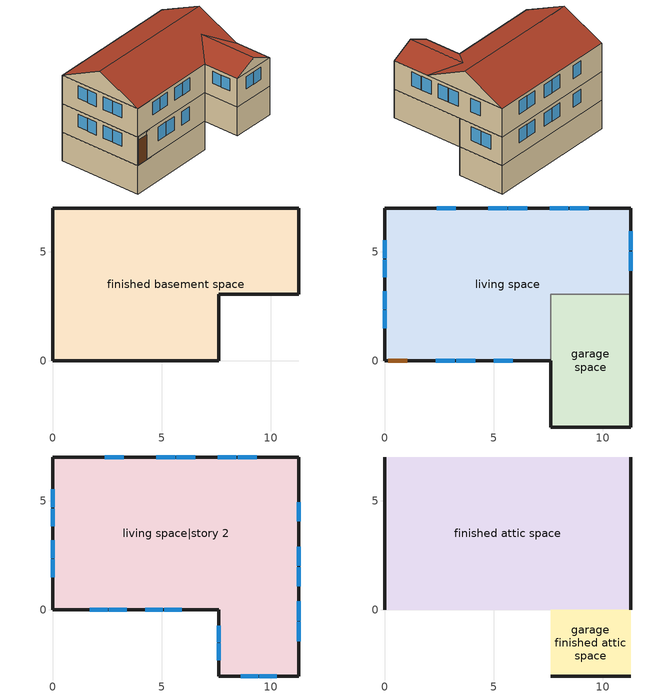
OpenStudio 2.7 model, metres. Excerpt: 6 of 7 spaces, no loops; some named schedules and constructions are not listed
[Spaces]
finished basement space
 floor foundation (FloorFndGrndFinB): 0,0 0,7.01 11.28,7.01 11.28,3.05 7.62,3.05 7.62,0 z-2.44
 wall foundation (WallFndGrndFinB): 0,7.01 0,0 7.62,0 7.62,3.05 11.28,3.05 11.28,7.01 0,7.01 z-2.44:0
garage space
 floor foundation (FloorFndGrndUnfinSlab): 7.62,-3.05 7.62,3.05 11.28,3.05 11.28,-3.05 z0
 wall outside (WallExtUninsUnfin): 7.62,0 7.62,-3.05 11.28,-3.05 11.28,3.05 z0:2.44
 wall to living space (WallIntFinInsUnfin Reversed): 11.28,3.05 7.62,3.05 7.62,0 z0:2.44
living space
 floor to finished basement space (FloorFinUninsFin): 0,0 0,7.01 11.28,7.01 11.28,3.05 7.62,3.05 7.62,0 z0
 wall outside (WallExtInsFin): 11.28,3.05 11.28,7.01 0,7.01 0,0 0.13,0 1.05,0 7.62,0 z0:2.44
 window (WindowConstruction): 2.34,0 3.21,0 / 3.27,0 4.14,0 / 5,0 5.86,0 / 9.35,7.01 8.49,7.01 / 8.43,7.01 7.57,7.01 / 6.53,7.01 5.67,7.01 / 5.61,7.01 4.75,7.01 / 3.25,7.01 2.39,7.01 z0.98:2.13; 0,5.52 0,4.7 / 0,4.64 0,3.83 / 0,3.18 0,2.37 / 0,2.31 0,1.49 z1.05:2.13; 11.28,4.12 11.28,5 / 11.28,5.06 11.28,5.94 z0.96:2.13
 door (Door): 0.15,0 1.02,0 z0:2.13
living space|story 2
 floor to living space (FloorFinUninsFin): 11.28,7.01 11.28,3.05 7.62,3.05 7.62,0 0,0 0,7.01 z2.44
 floor to garage space (FloorFinInsUnfin): 11.28,3.05 11.28,-3.05 7.62,-3.05 7.62,3.05 z2.44
 wall outside (WallExtInsFin): 0,7.01 0,0 7.62,0 7.62,-3.05 11.28,-3.05 11.28,7.01 0,7.01 z2.44:4.88
 window (WindowConstruction): 1.7,0 2.51,0 / 2.57,0 3.38,0 / 4.24,0 5.05,0 / 5.11,0 5.92,0 / 0,5.52 0,4.7 / 0,4.64 0,3.83 / 0,3.18 0,2.37 / 0,2.31 0,1.49 z3.49:4.57; 8.62,-3.05 9.42,-3.05 / 9.48,-3.05 10.27,-3.05 z3.51:4.57; 9.35,7.01 8.49,7.01 / 8.43,7.01 7.57,7.01 / 6.53,7.01 5.67,7.01 / 5.61,7.01 4.75,7.01 / 3.25,7.01 2.39,7.01 z3.42:4.57; 7.62,-0.73 7.62,-1.49 / 7.62,-1.55 7.62,-2.31 z3.56:4.57; 11.28,-1.45 11.28,-0.56 / 11.28,-0.5 11.28,0.38 / 11.28,1.07 11.28,1.95 / 11.28,2.01 11.28,2.9 / 11.28,4.05 11.28,4.94 z3.39:4.57
finished attic space
 floor to living space|story 2 (FloorFinUninsFin): 11.28,7.01 11.28,0 0,0 0,7.01 z4.88
 wall outside (WallExtInsFin): 0,3.51,6.63 0,7.01,4.88 0,0,4.88; 11.28,3.51,6.63 11.28,0,4.88 11.28,7.01,4.88
 roof outside (RoofFinInsExt): 0,3.51,6.63 11.28,3.51,6.63 11.28,7.01,4.88 0,7.01,4.88; 0,3.51,6.63 0,0,4.88 7.62,0,4.88 9.45,1.83,5.79 11.28,0,4.88 11.28,3.51,6.63
garage finished attic space
 floor to living space|story 2 (FloorFinUninsFin): 7.62,-3.05 7.62,0 11.28,0 11.28,-3.05 z4.88
 wall outside (WallExtInsFin): 7.62,-3.05,4.88 11.28,-3.05,4.88 9.45,-3.05,5.79
 roof outside (RoofFinInsExt): 7.62,0,4.88 7.62,-3.05,4.88 9.45,-3.05,5.79 9.45,1.83,5.79; 11.28,0,4.88 9.45,1.83,5.79 9.45,-3.05,5.79 11.28,-3.05,4.88
[Schedule:Rule] Apply Sunday=Yes; Apply Monday=Yes; Apply Tuesday=Yes; Apply Wednesday=Yes; Apply Thursday=Yes; Apply Friday=Yes; Apply Saturday=Yes
residential hot water distribution schedule allday ruleset11: Schedule Ruleset=residential hot water distribution schedule; Rule Order=1; Day Schedule=residential hot water distribution schedule allday11; Date Specification Type=DateRange; Start Month=11; Start Day=1; End Month=11; End Day=30
residential hot water distribution schedule allday ruleset12: Schedule Ruleset=residential hot water distribution schedule; Rule Order=0; Day Schedule=residential hot water distribution schedule allday12; Date Specification Type=DateRange; Start Month=12; Start Day=1; End Month=12; End Day=31
residential heating setpoint allday ruleset1: Schedule Ruleset=residential heating setpoint; Rule Order=11; Day Schedule=residential heating setpoint allday1; Date Specification Type=DateRange; Start Month=1; Start Day=1; End Month=1; End Day=31
residential heating setpoint allday ruleset2: Schedule Ruleset=residential heating setpoint; Rule Order=10; Day Schedule=residential heating setpoint allday2; Date Specification Type=DateRange; Start Month=2; Start Day=1; End Month=2; End Day=28
residential heating setpoint allday ruleset3: Schedule Ruleset=residential heating setpoint; Rule Order=9; Day Schedule=residential heating setpoint allday3; Date Specification Type=DateRange; Start Month=3; Start Day=1; End Month=3; End Day=31
residential heating setpoint allday ruleset4: Schedule Ruleset=residential heating setpoint; Rule Order=8; Day Schedule=residential heating setpoint allday4; Date Specification Type=DateRange; Start Month=4; Start Day=1; End Month=4; End Day=30
residential heating setpoint allday ruleset5: Schedule Ruleset=residential heating setpoint; Rule Order=7; Day Schedule=residential heating setpoint allday5; Date Specification Type=DateRange; Start Month=5; Start Day=1; End Month=5; End Day=31
residential heating setpoint allday ruleset6: Schedule Ruleset=residential heating setpoint; Rule Order=6; Day Schedule=residential heating setpoint allday6; Date Specification Type=DateRange; Start Month=6; Start Day=1; End Month=6; End Day=30
residential heating setpoint allday ruleset7: Schedule Ruleset=residential heating setpoint; Rule Order=5; Day Schedule=residential heating setpoint allday7; Date Specification Type=DateRange; Start Month=7; Start Day=1; End Month=7; End Day=31
residential heating setpoint allday ruleset8: Schedule Ruleset=residential heating setpoint; Rule Order=4; Day Schedule=residential heating setpoint allday8; Date Specification Type=DateRange; Start Month=8; Start Day=1; End Month=8; End Day=31
residential heating setpoint allday ruleset9: Schedule Ruleset=residential heating setpoint; Rule Order=3; Day Schedule=residential heating setpoint allday9; Date Specification Type=DateRange; Start Month=9; Start Day=1; End Month=9; End Day=30
residential heating setpoint allday ruleset10: Schedule Ruleset=residential heating setpoint; Rule Order=2; Day Schedule=residential heating setpoint allday10; Date Specification Type=DateRange; Start Month=10; Start Day=1; End Month=10; End Day=31
residential heating setpoint allday ruleset11: Schedule Ruleset=residential heating setpoint; Rule Order=1; Day Schedule=residential heating setpoint allday11; Date Specification Type=DateRange; Start Month=11; Start Day=1; End Month=11; End Day=30
residential heating setpoint allday ruleset12: Schedule Ruleset=residential heating setpoint; Rule Order=0; Day Schedule=residential heating setpoint allday12; Date Specification Type=DateRange; Start Month=12; Start Day=1; End Month=12; End Day=31
residential cooling setpoint allday ruleset1: Schedule Ruleset=residential cooling setpoint; Rule Order=11; Day Schedule=residential cooling setpoint allday1; Date Specification Type=DateRange; Start Month=1; Start Day=1; End Month=1; End Day=31
residential cooling setpoint allday ruleset2: Schedule Ruleset=residential cooling setpoint; Rule Order=10; Day Schedule=residential cooling setpoint allday2; Date Specification Type=DateRange; Start Month=2; Start Day=1; End Month=2; End Day=28
residential cooling setpoint allday ruleset3: Schedule Ruleset=residential cooling setpoint; Rule Order=9; Day Schedule=residential cooling setpoint allday3; Date Specification Type=DateRange; Start Month=3; Start Day=1; End Month=3; End Day=31
residential cooling setpoint allday ruleset4: Schedule Ruleset=residential cooling setpoint; Rule Order=8; Day Schedule=residential cooling setpoint allday4; Date Specification Type=DateRange; Start Month=4; Start Day=1; End Month=4; End Day=30
residential cooling setpoint allday ruleset5: Schedule Ruleset=residential cooling setpoint; Rule Order=7; Day Schedule=residential cooling setpoint allday5; Date Specification Type=DateRange; Start Month=5; Start Day=1; End Month=5; End Day=31
residential cooling setpoint allday ruleset6: Schedule Ruleset=residential cooling setpoint; Rule Order=6; Day Schedule=residential cooling setpoint allday6; Date Specification Type=DateRange; Start Month=6; Start Day=1; End Month=6; End Day=30
residential cooling setpoint allday ruleset7: Schedule Ruleset=residential cooling setpoint; Rule Order=5; Day Schedule=residential cooling setpoint allday7; Date Specification Type=DateRange; Start Month=7; Start Day=1; End Month=7; End Day=31
residential cooling setpoint allday ruleset8: Schedule Ruleset=residential cooling setpoint; Rule Order=4; Day Schedule=residential cooling setpoint allday8; Date Specification Type=DateRange; Start Month=8; Start Day=1; End Month=8; End Day=31
residential cooling setpoint allday ruleset9: Schedule Ruleset=residential cooling setpoint; Rule Order=3; Day Schedule=residential cooling setpoint allday9; Date Specification Type=DateRange; Start Month=9; Start Day=1; End Month=9; End Day=30
residential cooling setpoint allday ruleset10: Schedule Ruleset=residential cooling setpoint; Rule Order=2; Day Schedule=residential cooling setpoint allday10; Date Specification Type=DateRange; Start Month=10; Start Day=1; End Month=10; End Day=31
residential cooling setpoint allday ruleset11: Schedule Ruleset=residential cooling setpoint; Rule Order=1; Day Schedule=residential cooling setpoint allday11; Date Specification Type=DateRange; Start Month=11; Start Day=1; End Month=11; End Day=30
residential cooling setpoint allday ruleset12: Schedule Ruleset=residential cooling setpoint; Rule Order=0; Day Schedule=residential cooling setpoint allday12; Date Specification Type=DateRange; Start Month=12; Start Day=1; End Month=12; End Day=31
residential ceiling fan benchmark|living space schedule allday ruleset1: Schedule Ruleset=residential ceiling fan benchmark|living space schedule; Rule Order=11; Day Schedule=residential ceiling fan benchmark|living space schedule allday1; Date Specification Type=DateRange; Start Month=1; Start Day=1; End Month=1; End Day=31
residential ceiling fan benchmark|living space schedule allday ruleset2: Schedule Ruleset=residential ceiling fan benchmark|living space schedule; Rule Order=10; Day Schedule=residential ceiling fan benchmark|living space schedule allday2; Date Specification Type=DateRange; Start Month=2; Start Day=1; End Month=2; End Day=28
residential ceiling fan benchmark|living space schedule allday ruleset3: Schedule Ruleset=residential ceiling fan benchmark|living space schedule; Rule Order=9; Day Schedule=residential ceiling fan benchmark|living space schedule allday3; Date Specification Type=DateRange; Start Month=3; Start Day=1; End Month=3; End Day=31
residential ceiling fan benchmark|living space schedule allday ruleset4: Schedule Ruleset=residential ceiling fan benchmark|living space schedule; Rule Order=8; Day Schedule=residential ceiling fan benchmark|living space schedule allday4; Date Specification Type=DateRange; Start Month=4; Start Day=1; End Month=4; End Day=30
residential ceiling fan benchmark|living space schedule allday ruleset5: Schedule Ruleset=residential ceiling fan benchmark|living space schedule; Rule Order=7; Day Schedule=residential ceiling fan benchmark|living space schedule allday5; Date Specification Type=DateRange; Start Month=5; Start Day=1; End Month=5; End Day=31
residential ceiling fan benchmark|living space schedule allday ruleset6: Schedule Ruleset=residential ceiling fan benchmark|living space schedule; Rule Order=6; Day Schedule=residential ceiling fan benchmark|living space schedule allday6; Date Specification Type=DateRange; Start Month=6; Start Day=1; End Month=6; End Day=30
residential ceiling fan benchmark|living space schedule allday ruleset7: Schedule Ruleset=residential ceiling fan benchmark|living space schedule; Rule Order=5; Day Schedule=residential ceiling fan benchmark|living space schedule allday7; Date Specification Type=DateRange; Start Month=7; Start Day=1; End Month=7; End Day=31
residential ceiling fan benchmark|living space schedule allday ruleset8: Schedule Ruleset=residential ceiling fan benchmark|living space schedule; Rule Order=4; Day Schedule=residential ceiling fan benchmark|living space schedule allday8; Date Specification Type=DateRange; Start Month=8; Start Day=1; End Month=8; End Day=31
residential ceiling fan benchmark|living space schedule allday ruleset9: Schedule Ruleset=residential ceiling fan benchmark|living space schedule; Rule Order=3; Day Schedule=residential ceiling fan benchmark|living space schedule allday9; Date Specification Type=DateRange; Start Month=9; Start Day=1; End Month=9; End Day=30
residential ceiling fan benchmark|living space schedule allday ruleset10: Schedule Ruleset=residential ceiling fan benchmark|living space schedule; Rule Order=2; Day Schedule=residential ceiling fan benchmark|living space schedule allday10; Date Specification Type=DateRange; Start Month=10; Start Day=1; End Month=10; End Day=31
residential ceiling fan benchmark|living space schedule allday ruleset11: Schedule Ruleset=residential ceiling fan benchmark|living space schedule; Rule Order=1; Day Schedule=residential ceiling fan benchmark|living space schedule allday11; Date Specification Type=DateRange; Start Month=11; Start Day=1; End Month=11; End Day=30
residential ceiling fan benchmark|living space schedule allday ruleset12: Schedule Ruleset=residential ceiling fan benchmark|living space schedule; Rule Order=0; Day Schedule=residential ceiling fan benchmark|living space schedule allday12; Date Specification Type=DateRange; Start Month=12; Start Day=1; End Month=12; End Day=31
residential refrigerator schedule allday ruleset1: Schedule Ruleset=residential refrigerator schedule; Rule Order=11; Day Schedule=residential refrigerator schedule allday1; Date Specification Type=DateRange; Start Month=1; Start Day=1; End Month=1; End Day=31
residential refrigerator schedule allday ruleset2: Schedule Ruleset=residential refrigerator schedule; Rule Order=10; Day Schedule=residential refrigerator schedule allday2; Date Specification Type=DateRange; Start Month=2; Start Day=1; End Month=2; End Day=28
residential refrigerator schedule allday ruleset3: Schedule Ruleset=residential refrigerator schedule; Rule Order=9; Day Schedule=residential refrigerator schedule allday3; Date Specification Type=DateRange; Start Month=3; Start Day=1; End Month=3; End Day=31
residential refrigerator schedule allday ruleset4: Schedule Ruleset=residential refrigerator schedule; Rule Order=8; Day Schedule=residential refrigerator schedule allday4; Date Specification Type=DateRange; Start Month=4; Start Day=1; End Month=4; End Day=30
residential refrigerator schedule allday ruleset5: Schedule Ruleset=residential refrigerator schedule; Rule Order=7; Day Schedule=residential refrigerator schedule allday5; Date Specification Type=DateRange; Start Month=5; Start Day=1; End Month=5; End Day=31
residential refrigerator schedule allday ruleset6: Schedule Ruleset=residential refrigerator schedule; Rule Order=6; Day Schedule=residential refrigerator schedule allday6; Date Specification Type=DateRange; Start Month=6; Start Day=1; End Month=6; End Day=30
residential refrigerator schedule allday ruleset7: Schedule Ruleset=residential refrigerator schedule; Rule Order=5; Day Schedule=residential refrigerator schedule allday7; Date Specification Type=DateRange; Start Month=7; Start Day=1; End Month=7; End Day=31
residential refrigerator schedule allday ruleset8: Schedule Ruleset=residential refrigerator schedule; Rule Order=4; Day Schedule=residential refrigerator schedule allday8; Date Specification Type=DateRange; Start Month=8; Start Day=1; End Month=8; End Day=31
residential refrigerator schedule allday ruleset9: Schedule Ruleset=residential refrigerator schedule; Rule Order=3; Day Schedule=residential refrigerator schedule allday9; Date Specification Type=DateRange; Start Month=9; Start Day=1; End Month=9; End Day=30
residential refrigerator schedule allday ruleset10: Schedule Ruleset=residential refrigerator schedule; Rule Order=2; Day Schedule=residential refrigerator schedule allday10; Date Specification Type=DateRange; Start Month=10; Start Day=1; End Month=10; End Day=31
residential refrigerator schedule allday ruleset11: Schedule Ruleset=residential refrigerator schedule; Rule Order=1; Day Schedule=residential refrigerator schedule allday11; Date Specification Type=DateRange; Start Month=11; Start Day=1; End Month=11; End Day=30
residential refrigerator schedule allday ruleset12: Schedule Ruleset=residential refrigerator schedule; Rule Order=0; Day Schedule=residential refrigerator schedule allday12; Date Specification Type=DateRange; Start Month=12; Start Day=1; End Month=12; End Day=31
residential range gas|false schedule allday ruleset1: Schedule Ruleset=residential range gas|false schedule; Rule Order=11; Day Schedule=residential range gas|false schedule allday1; Date Specification Type=DateRange; Start Month=1; Start Day=1; End Month=1; End Day=31
residential range gas|false schedule allday ruleset2: Schedule Ruleset=residential range gas|false schedule; Rule Order=10; Day Schedule=residential range gas|false schedule allday2; Date Specification Type=DateRange; Start Month=2; Start Day=1; End Month=2; End Day=28
residential range gas|false schedule allday ruleset3: Schedule Ruleset=residential range gas|false schedule; Rule Order=9; Day Schedule=residential range gas|false schedule allday3; Date Specification Type=DateRange; Start Month=3; Start Day=1; End Month=3; End Day=31
residential range gas|false schedule allday ruleset4: Schedule Ruleset=residential range gas|false schedule; Rule Order=8; Day Schedule=residential range gas|false schedule allday4; Date Specification Type=DateRange; Start Month=4; Start Day=1; End Month=4; End Day=30
residential range gas|false schedule allday ruleset5: Schedule Ruleset=residential range gas|false schedule; Rule Order=7; Day Schedule=residential range gas|false schedule allday5; Date Specification Type=DateRange; Start Month=5; Start Day=1; End Month=5; End Day=31
residential range gas|false schedule allday ruleset6: Schedule Ruleset=residential range gas|false schedule; Rule Order=6; Day Schedule=residential range gas|false schedule allday6; Date Specification Type=DateRange; Start Month=6; Start Day=1; End Month=6; End Day=30
residential range gas|false schedule allday ruleset7: Schedule Ruleset=residential range gas|false schedule; Rule Order=5; Day Schedule=residential range gas|false schedule allday7; Date Specification Type=DateRange; Start Month=7; Start Day=1; End Month=7; End Day=31
residential range gas|false schedule allday ruleset8: Schedule Ruleset=residential range gas|false schedule; Rule Order=4; Day Schedule=residential range gas|false schedule allday8; Date Specification Type=DateRange; Start Month=8; Start Day=1; End Month=8; End Day=31
residential range gas|false schedule allday ruleset9: Schedule Ruleset=residential range gas|false schedule; Rule Order=3; Day Schedule=residential range gas|false schedule allday9; Date Specification Type=DateRange; Start Month=9; Start Day=1; End Month=9; End Day=30
residential range gas|false schedule allday ruleset10: Schedule Ruleset=residential range gas|false schedule; Rule Order=2; Day Schedule=residential range gas|false schedule allday10; Date Specification Type=DateRange; Start Month=10; Start Day=1; End Month=10; End Day=31
residential range gas|false schedule allday ruleset11: Schedule Ruleset=residential range gas|false schedule; Rule Order=1; Day Schedule=residential range gas|false schedule allday11; Date Specification Type=DateRange; Start Month=11; Start Day=1; End Month=11; End Day=30
residential range gas|false schedule allday ruleset12: Schedule Ruleset=residential range gas|false schedule; Rule Order=0; Day Schedule=residential range gas|false schedule allday12; Date Specification Type=DateRange; Start Month=12; Start Day=1; End Month=12; End Day=31
residential dishwasher schedule allday ruleset1: Schedule Ruleset=residential dishwasher schedule; Rule Order=6; Day Schedule=residential dishwasher schedule allday1; Date Specification Type=SpecificDates; Specific Month 1=1; Specific Day 1=1; Specific Month 2=1; Specific Day 2=8; Specific Month 3=1; Specific Day 3=15; Specific Month 4=1; Specific Day 4=22; Specific Month 5=1; Specific Day 5=29; Specific Month 6=2; Specific Day 6=5; Specific Month 7=2; Specific Day 7=12; Specific Month 8=2; Specific Day 8=19; Specific Month 9=2; Specific Day 9=26; Specific Month 10=3; Specific Day 10=5; Specific Month 11=3; Specific Day 11=12; Specific Month 12=3; Specific Day 12=19; Specific Month 13=3; Specific Day 13=26; Specific Month 14=4; Specific Day 14=2; Specific Month 15=4; Specific Day 15=9; Specific Month 16=4; Specific Day 16=16; Specific Month 17=4; Specific Day 17=23; Specific Month 18=4; Specific Day 18=30; Specific Month 19=5; Specific Day 19=7; Specific Month 20=5; Specific Day 20=14; Specific Month 21=5; Specific Day 21=21; Specific Month 22=5; Specific Day 22=28; Specific Month 23=6; Specific Day 23=4; Specific Month 24=6; Specific Day 24=11; Specific Month 25=6; Specific Day 25=18; Specific Month 26=6; Specific Day 26=25; Specific Month 27=7; Specific Day 27=2; Specific Month 28=7; Specific Day 28=9; Specific Month 29=7; Specific Day 29=16; Specific Month 30=7; Specific Day 30=23; Specific Month 31=7; Specific Day 31=30; Specific Month 32=8; Specific Day 32=6; Specific Month 33=8; Specific Day 33=13; Specific Month 34=8; Specific Day 34=20; Specific Month 35=8; Specific Day 35=27; Specific Month 36=9; Specific Day 36=3; Specific Month 37=9; Specific Day 37=10; Specific Month 38=9; Specific Day 38=17; Specific Month 39=9; Specific Day 39=24; Specific Month 40=10; Specific Day 40=1; Specific Month 41=10; Specific Day 41=8; Specific Month 42=10; Specific Day 42=15; Specific Month 43=10; Specific Day 43=22; Specific Month 44=10; Specific Day 44=29; Specific Month 45=11; Specific Day 45=5; Specific Month 46=11; Specific Day 46=12; Specific Month 47=11; Specific Day 47=19; Specific Month 48=11; Specific Day 48=26; Specific Month 49=12; Specific Day 49=3; Specific Month 50=12; Specific Day 50=10; Specific Month 51=12; Specific Day 51=17; Specific Month 52=12; Specific Day 52=24; Specific Month 53=12; Specific Day 53=31
residential dishwasher schedule allday ruleset2: Schedule Ruleset=residential dishwasher schedule; Rule Order=5; Day Schedule=residential dishwasher schedule allday2; Date Specification Type=SpecificDates; Specific Month 1=1; Specific Day 1=2; Specific Month 2=1; Specific Day 2=9; Specific Month 3=1; Specific Day 3=16; Specific Month 4=1; Specific Day 4=23; Specific Month 5=1; Specific Day 5=30; Specific Month 6=2; Specific Day 6=6; Specific Month 7=2; Specific Day 7=13; Specific Month 8=2; Specific Day 8=20; Specific Month 9=2; Specific Day 9=27; Specific Month 10=3; Specific Day 10=6; Specific Month 11=3; Specific Day 11=13; Specific Month 12=3; Specific Day 12=20; Specific Month 13=3; Specific Day 13=27; Specific Month 14=4; Specific Day 14=3; Specific Month 15=4; Specific Day 15=10; Specific Month 16=4; Specific Day 16=17; Specific Month 17=4; Specific Day 17=24; Specific Month 18=5; Specific Day 18=1; Specific Month 19=5; Specific Day 19=8; Specific Month 20=5; Specific Day 20=15; Specific Month 21=5; Specific Day 21=22; Specific Month 22=5; Specific Day 22=29; Specific Month 23=6; Specific Day 23=5; Specific Month 24=6; Specific Day 24=12; Specific Month 25=6; Specific Day 25=19; Specific Month 26=6; Specific Day 26=26; Specific Month 27=7; Specific Day 27=3; Specific Month 28=7; Specific Day 28=10; Specific Month 29=7; Specific Day 29=17; Specific Month 30=7; Specific Day 30=24; Specific Month 31=7; Specific Day 31=31; Specific Month 32=8; Specific Day 32=7; Specific Month 33=8; Specific Day 33=14; Specific Month 34=8; Specific Day 34=21; Specific Month 35=8; Specific Day 35=28; Specific Month 36=9; Specific Day 36=4; Specific Month 37=9; Specific Day 37=11; Specific Month 38=9; Specific Day 38=18; Specific Month 39=9; Specific Day 39=25; Specific Month 40=10; Specific Day 40=2; Specific Month 41=10; Specific Day 41=9; Specific Month 42=10; Specific Day 42=16; Specific Month 43=10; Specific Day 43=23; Specific Month 44=10; Specific Day 44=30; Specific Month 45=11; Specific Day 45=6; Specific Month 46=11; Specific Day 46=13; Specific Month 47=11; Specific Day 47=20; Specific Month 48=11; Specific Day 48=27; Specific Month 49=12; Specific Day 49=4; Specific Month 50=12; Specific Day 50=11; Specific Month 51=12; Specific Day 51=18; Specific Month 52=12; Specific Day 52=25
residential dishwasher schedule allday ruleset3: Schedule Ruleset=residential dishwasher schedule; Rule Order=4; Day Schedule=residential dishwasher schedule allday3; Date Specification Type=SpecificDates; Specific Month 1=1; Specific Day 1=3; Specific Month 2=1; Specific Day 2=10; Specific Month 3=1; Specific Day 3=17; Specific Month 4=1; Specific Day 4=24; Specific Month 5=1; Specific Day 5=31; Specific Month 6=2; Specific Day 6=7; Specific Month 7=2; Specific Day 7=14; Specific Month 8=2; Specific Day 8=21; Specific Month 9=2; Specific Day 9=28; Specific Month 10=3; Specific Day 10=7; Specific Month 11=3; Specific Day 11=14; Specific Month 12=3; Specific Day 12=21; Specific Month 13=3; Specific Day 13=28; Specific Month 14=4; Specific Day 14=4; Specific Month 15=4; Specific Day 15=11; Specific Month 16=4; Specific Day 16=18; Specific Month 17=4; Specific Day 17=25; Specific Month 18=5; Specific Day 18=2; Specific Month 19=5; Specific Day 19=9; Specific Month 20=5; Specific Day 20=16; Specific Month 21=5; Specific Day 21=23; Specific Month 22=5; Specific Day 22=30; Specific Month 23=6; Specific Day 23=6; Specific Month 24=6; Specific Day 24=13; Specific Month 25=6; Specific Day 25=20; Specific Month 26=6; Specific Day 26=27; Specific Month 27=7; Specific Day 27=4; Specific Month 28=7; Specific Day 28=11; Specific Month 29=7; Specific Day 29=18; Specific Month 30=7; Specific Day 30=25; Specific Month 31=8; Specific Day 31=1; Specific Month 32=8; Specific Day 32=8; Specific Month 33=8; Specific Day 33=15; Specific Month 34=8; Specific Day 34=22; Specific Month 35=8; Specific Day 35=29; Specific Month 36=9; Specific Day 36=5; Specific Month 37=9; Specific Day 37=12; Specific Month 38=9; Specific Day 38=19; Specific Month 39=9; Specific Day 39=26; Specific Month 40=10; Specific Day 40=3; Specific Month 41=10; Specific Day 41=10; Specific Month 42=10; Specific Day 42=17; Specific Month 43=10; Specific Day 43=24; Specific Month 44=10; Specific Day 44=31; Specific Month 45=11; Specific Day 45=7; Specific Month 46=11; Specific Day 46=14; Specific Month 47=11; Specific Day 47=21; Specific Month 48=11; Specific Day 48=28; Specific Month 49=12; Specific Day 49=5; Specific Month 50=12; Specific Day 50=12; Specific Month 51=12; Specific Day 51=19; Specific Month 52=12; Specific Day 52=26
residential dishwasher schedule allday ruleset4: Schedule Ruleset=residential dishwasher schedule; Rule Order=3; Day Schedule=residential dishwasher schedule allday4; Date Specification Type=SpecificDates; Specific Month 1=1; Specific Day 1=4; Specific Month 2=1; Specific Day 2=11; Specific Month 3=1; Specific Day 3=18; Specific Month 4=1; Specific Day 4=25; Specific Month 5=2; Specific Day 5=1; Specific Month 6=2; Specific Day 6=8; Specific Month 7=2; Specific Day 7=15; Specific Month 8=2; Specific Day 8=22; Specific Month 9=3; Specific Day 9=1; Specific Month 10=3; Specific Day 10=8; Specific Month 11=3; Specific Day 11=15; Specific Month 12=3; Specific Day 12=22; Specific Month 13=3; Specific Day 13=29; Specific Month 14=4; Specific Day 14=5; Specific Month 15=4; Specific Day 15=12; Specific Month 16=4; Specific Day 16=19; Specific Month 17=4; Specific Day 17=26; Specific Month 18=5; Specific Day 18=3; Specific Month 19=5; Specific Day 19=10; Specific Month 20=5; Specific Day 20=17; Specific Month 21=5; Specific Day 21=24; Specific Month 22=5; Specific Day 22=31; Specific Month 23=6; Specific Day 23=7; Specific Month 24=6; Specific Day 24=14; Specific Month 25=6; Specific Day 25=21; Specific Month 26=6; Specific Day 26=28; Specific Month 27=7; Specific Day 27=5; Specific Month 28=7; Specific Day 28=12; Specific Month 29=7; Specific Day 29=19; Specific Month 30=7; Specific Day 30=26; Specific Month 31=8; Specific Day 31=2; Specific Month 32=8; Specific Day 32=9; Specific Month 33=8; Specific Day 33=16; Specific Month 34=8; Specific Day 34=23; Specific Month 35=8; Specific Day 35=30; Specific Month 36=9; Specific Day 36=6; Specific Month 37=9; Specific Day 37=13; Specific Month 38=9; Specific Day 38=20; Specific Month 39=9; Specific Day 39=27; Specific Month 40=10; Specific Day 40=4; Specific Month 41=10; Specific Day 41=11; Specific Month 42=10; Specific Day 42=18; Specific Month 43=10; Specific Day 43=25; Specific Month 44=11; Specific Day 44=1; Specific Month 45=11; Specific Day 45=8; Specific Month 46=11; Specific Day 46=15; Specific Month 47=11; Specific Day 47=22; Specific Month 48=11; Specific Day 48=29; Specific Month 49=12; Specific Day 49=6; Specific Month 50=12; Specific Day 50=13; Specific Month 51=12; Specific Day 51=20; Specific Month 52=12; Specific Day 52=27
residential dishwasher schedule allday ruleset5: Schedule Ruleset=residential dishwasher schedule; Rule Order=2; Day Schedule=residential dishwasher schedule allday5; Date Specification Type=SpecificDates; Specific Month 1=1; Specific Day 1=5; Specific Month 2=1; Specific Day 2=12; Specific Month 3=1; Specific Day 3=19; Specific Month 4=1; Specific Day 4=26; Specific Month 5=2; Specific Day 5=2; Specific Month 6=2; Specific Day 6=9; Specific Month 7=2; Specific Day 7=16; Specific Month 8=2; Specific Day 8=23; Specific Month 9=3; Specific Day 9=2; Specific Month 10=3; Specific Day 10=9; Specific Month 11=3; Specific Day 11=16; Specific Month 12=3; Specific Day 12=23; Specific Month 13=3; Specific Day 13=30; Specific Month 14=4; Specific Day 14=6; Specific Month 15=4; Specific Day 15=13; Specific Month 16=4; Specific Day 16=20; Specific Month 17=4; Specific Day 17=27; Specific Month 18=5; Specific Day 18=4; Specific Month 19=5; Specific Day 19=11; Specific Month 20=5; Specific Day 20=18; Specific Month 21=5; Specific Day 21=25; Specific Month 22=6; Specific Day 22=1; Specific Month 23=6; Specific Day 23=8; Specific Month 24=6; Specific Day 24=15; Specific Month 25=6; Specific Day 25=22; Specific Month 26=6; Specific Day 26=29; Specific Month 27=7; Specific Day 27=6; Specific Month 28=7; Specific Day 28=13; Specific Month 29=7; Specific Day 29=20; Specific Month 30=7; Specific Day 30=27; Specific Month 31=8; Specific Day 31=3; Specific Month 32=8; Specific Day 32=10; Specific Month 33=8; Specific Day 33=17; Specific Month 34=8; Specific Day 34=24; Specific Month 35=8; Specific Day 35=31; Specific Month 36=9; Specific Day 36=7; Specific Month 37=9; Specific Day 37=14; Specific Month 38=9; Specific Day 38=21; Specific Month 39=9; Specific Day 39=28; Specific Month 40=10; Specific Day 40=5; Specific Month 41=10; Specific Day 41=12; Specific Month 42=10; Specific Day 42=19; Specific Month 43=10; Specific Day 43=26; Specific Month 44=11; Specific Day 44=2; Specific Month 45=11; Specific Day 45=9; Specific Month 46=11; Specific Day 46=16; Specific Month 47=11; Specific Day 47=23; Specific Month 48=11; Specific Day 48=30; Specific Month 49=12; Specific Day 49=7; Specific Month 50=12; Specific Day 50=14; Specific Month 51=12; Specific Day 51=21; Specific Month 52=12; Specific Day 52=28
residential dishwasher schedule allday ruleset6: Schedule Ruleset=residential dishwasher schedule; Rule Order=1; Day Schedule=residential dishwasher schedule allday6; Date Specification Type=SpecificDates; Specific Month 1=1; Specific Day 1=6; Specific Month 2=1; Specific Day 2=13; Specific Month 3=1; Specific Day 3=20; Specific Month 4=1; Specific Day 4=27; Specific Month 5=2; Specific Day 5=3; Specific Month 6=2; Specific Day 6=10; Specific Month 7=2; Specific Day 7=17; Specific Month 8=2; Specific Day 8=24; Specific Month 9=3; Specific Day 9=3; Specific Month 10=3; Specific Day 10=10; Specific Month 11=3; Specific Day 11=17; Specific Month 12=3; Specific Day 12=24; Specific Month 13=3; Specific Day 13=31; Specific Month 14=4; Specific Day 14=7; Specific Month 15=4; Specific Day 15=14; Specific Month 16=4; Specific Day 16=21; Specific Month 17=4; Specific Day 17=28; Specific Month 18=5; Specific Day 18=5; Specific Month 19=5; Specific Day 19=12; Specific Month 20=5; Specific Day 20=19; Specific Month 21=5; Specific Day 21=26; Specific Month 22=6; Specific Day 22=2; Specific Month 23=6; Specific Day 23=9; Specific Month 24=6; Specific Day 24=16; Specific Month 25=6; Specific Day 25=23; Specific Month 26=6; Specific Day 26=30; Specific Month 27=7; Specific Day 27=7; Specific Month 28=7; Specific Day 28=14; Specific Month 29=7; Specific Day 29=21; Specific Month 30=7; Specific Day 30=28; Specific Month 31=8; Specific Day 31=4; Specific Month 32=8; Specific Day 32=11; Specific Month 33=8; Specific Day 33=18; Specific Month 34=8; Specific Day 34=25; Specific Month 35=9; Specific Day 35=1; Specific Month 36=9; Specific Day 36=8; Specific Month 37=9; Specific Day 37=15; Specific Month 38=9; Specific Day 38=22; Specific Month 39=9; Specific Day 39=29; Specific Month 40=10; Specific Day 40=6; Specific Month 41=10; Specific Day 41=13; Specific Month 42=10; Specific Day 42=20; Specific Month 43=10; Specific Day 43=27; Specific Month 44=11; Specific Day 44=3; Specific Month 45=11; Specific Day 45=10; Specific Month 46=11; Specific Day 46=17; Specific Month 47=11; Specific Day 47=24; Specific Month 48=12; Specific Day 48=1; Specific Month 49=12; Specific Day 49=8; Specific Month 50=12; Specific Day 50=15; Specific Month 51=12; Specific Day 51=22; Specific Month 52=12; Specific Day 52=29
residential dishwasher schedule allday ruleset7: Schedule Ruleset=residential dishwasher schedule; Rule Order=0; Day Schedule=residential dishwasher schedule allday7; Date Specification Type=SpecificDates; Specific Month 1=1; Specific Day 1=7; Specific Month 2=1; Specific Day 2=14; Specific Month 3=1; Specific Day 3=21; Specific Month 4=1; Specific Day 4=28; Specific Month 5=2; Specific Day 5=4; Specific Month 6=2; Specific Day 6=11; Specific Month 7=2; Specific Day 7=18; Specific Month 8=2; Specific Day 8=25; Specific Month 9=3; Specific Day 9=4; Specific Month 10=3; Specific Day 10=11; Specific Month 11=3; Specific Day 11=18; Specific Month 12=3; Specific Day 12=25; Specific Month 13=4; Specific Day 13=1; Specific Month 14=4; Specific Day 14=8; Specific Month 15=4; Specific Day 15=15; Specific Month 16=4; Specific Day 16=22; Specific Month 17=4; Specific Day 17=29; Specific Month 18=5; Specific Day 18=6; Specific Month 19=5; Specific Day 19=13; Specific Month 20=5; Specific Day 20=20; Specific Month 21=5; Specific Day 21=27; Specific Month 22=6; Specific Day 22=3; Specific Month 23=6; Specific Day 23=10; Specific Month 24=6; Specific Day 24=17; Specific Month 25=6; Specific Day 25=24; Specific Month 26=7; Specific Day 26=1; Specific Month 27=7; Specific Day 27=8; Specific Month 28=7; Specific Day 28=15; Specific Month 29=7; Specific Day 29=22; Specific Month 30=7; Specific Day 30=29; Specific Month 31=8; Specific Day 31=5; Specific Month 32=8; Specific Day 32=12; Specific Month 33=8; Specific Day 33=19; Specific Month 34=8; Specific Day 34=26; Specific Month 35=9; Specific Day 35=2; Specific Month 36=9; Specific Day 36=9; Specific Month 37=9; Specific Day 37=16; Specific Month 38=9; Specific Day 38=23; Specific Month 39=9; Specific Day 39=30; Specific Month 40=10; Specific Day 40=7; Specific Month 41=10; Specific Day 41=14; Specific Month 42=10; Specific Day 42=21; Specific Month 43=10; Specific Day 43=28; Specific Month 44=11; Specific Day 44=4; Specific Month 45=11; Specific Day 45=11; Specific Month 46=11; Specific Day 46=18; Specific Month 47=11; Specific Day 47=25; Specific Month 48=12; Specific Day 48=2; Specific Month 49=12; Specific Day 49=9; Specific Month 50=12; Specific Day 50=16; Specific Month 51=12; Specific Day 51=23; Specific Month 52=12; Specific Day 52=30
residential clothes washer schedule allday ruleset1: Schedule Ruleset=residential clothes washer schedule; Rule Order=6; Day Schedule=residential clothes washer schedule allday1; Date Specification Type=SpecificDates; Specific Month 1=1; Specific Day 1=1; Specific Month 2=1; Specific Day 2=8; Specific Month 3=1; Specific Day 3=15; Specific Month 4=1; Specific Day 4=22; Specific Month 5=1; Specific Day 5=29; Specific Month 6=2; Specific Day 6=5; Specific Month 7=2; Specific Day 7=12; Specific Month 8=2; Specific Day 8=19; Specific Month 9=2; Specific Day 9=26; Specific Month 10=3; Specific Day 10=5; Specific Month 11=3; Specific Day 11=12; Specific Month 12=3; Specific Day 12=19; Specific Month 13=3; Specific Day 13=26; Specific Month 14=4; Specific Day 14=2; Specific Month 15=4; Specific Day 15=9; Specific Month 16=4; Specific Day 16=16; Specific Month 17=4; Specific Day 17=23; Specific Month 18=4; Specific Day 18=30; Specific Month 19=5; Specific Day 19=7; Specific Month 20=5; Specific Day 20=14; Specific Month 21=5; Specific Day 21=21; Specific Month 22=5; Specific Day 22=28; Specific Month 23=6; Specific Day 23=4; Specific Month 24=6; Specific Day 24=11; Specific Month 25=6; Specific Day 25=18; Specific Month 26=6; Specific Day 26=25; Specific Month 27=7; Specific Day 27=2; Specific Month 28=7; Specific Day 28=9; Specific Month 29=7; Specific Day 29=16; Specific Month 30=7; Specific Day 30=23; Specific Month 31=7; Specific Day 31=30; Specific Month 32=8; Specific Day 32=6; Specific Month 33=8; Specific Day 33=13; Specific Month 34=8; Specific Day 34=20; Specific Month 35=8; Specific Day 35=27; Specific Month 36=9; Specific Day 36=3; Specific Month 37=9; Specific Day 37=10; Specific Month 38=9; Specific Day 38=17; Specific Month 39=9; Specific Day 39=24; Specific Month 40=10; Specific Day 40=1; Specific Month 41=10; Specific Day 41=8; Specific Month 42=10; Specific Day 42=15; Specific Month 43=10; Specific Day 43=22; Specific Month 44=10; Specific Day 44=29; Specific Month 45=11; Specific Day 45=5; Specific Month 46=11; Specific Day 46=12; Specific Month 47=11; Specific Day 47=19; Specific Month 48=11; Specific Day 48=26; Specific Month 49=12; Specific Day 49=3; Specific Month 50=12; Specific Day 50=10; Specific Month 51=12; Specific Day 51=17; Specific Month 52=12; Specific Day 52=24; Specific Month 53=12; Specific Day 53=31
residential clothes washer schedule allday ruleset2: Schedule Ruleset=residential clothes washer schedule; Rule Order=5; Day Schedule=residential clothes washer schedule allday2; Date Specification Type=SpecificDates; Specific Month 1=1; Specific Day 1=2; Specific Month 2=1; Specific Day 2=9; Specific Month 3=1; Specific Day 3=16; Specific Month 4=1; Specific Day 4=23; Specific Month 5=1; Specific Day 5=30; Specific Month 6=2; Specific Day 6=6; Specific Month 7=2; Specific Day 7=13; Specific Month 8=2; Specific Day 8=20; Specific Month 9=2; Specific Day 9=27; Specific Month 10=3; Specific Day 10=6; Specific Month 11=3; Specific Day 11=13; Specific Month 12=3; Specific Day 12=20; Specific Month 13=3; Specific Day 13=27; Specific Month 14=4; Specific Day 14=3; Specific Month 15=4; Specific Day 15=10; Specific Month 16=4; Specific Day 16=17; Specific Month 17=4; Specific Day 17=24; Specific Month 18=5; Specific Day 18=1; Specific Month 19=5; Specific Day 19=8; Specific Month 20=5; Specific Day 20=15; Specific Month 21=5; Specific Day 21=22; Specific Month 22=5; Specific Day 22=29; Specific Month 23=6; Specific Day 23=5; Specific Month 24=6; Specific Day 24=12; Specific Month 25=6; Specific Day 25=19; Specific Month 26=6; Specific Day 26=26; Specific Month 27=7; Specific Day 27=3; Specific Month 28=7; Specific Day 28=10; Specific Month 29=7; Specific Day 29=17; Specific Month 30=7; Specific Day 30=24; Specific Month 31=7; Specific Day 31=31; Specific Month 32=8; Specific Day 32=7; Specific Month 33=8; Specific Day 33=14; Specific Month 34=8; Specific Day 34=21; Specific Month 35=8; Specific Day 35=28; Specific Month 36=9; Specific Day 36=4; Specific Month 37=9; Specific Day 37=11; Specific Month 38=9; Specific Day 38=18; Specific Month 39=9; Specific Day 39=25; Specific Month 40=10; Specific Day 40=2; Specific Month 41=10; Specific Day 41=9; Specific Month 42=10; Specific Day 42=16; Specific Month 43=10; Specific Day 43=23; Specific Month 44=10; Specific Day 44=30; Specific Month 45=11; Specific Day 45=6; Specific Month 46=11; Specific Day 46=13; Specific Month 47=11; Specific Day 47=20; Specific Month 48=11; Specific Day 48=27; Specific Month 49=12; Specific Day 49=4; Specific Month 50=12; Specific Day 50=11; Specific Month 51=12; Specific Day 51=18; Specific Month 52=12; Specific Day 52=25
residential clothes washer schedule allday ruleset3: Schedule Ruleset=residential clothes washer schedule; Rule Order=4; Day Schedule=residential clothes washer schedule allday3; Date Specification Type=SpecificDates; Specific Month 1=1; Specific Day 1=3; Specific Month 2=1; Specific Day 2=10; Specific Month 3=1; Specific Day 3=17; Specific Month 4=1; Specific Day 4=24; Specific Month 5=1; Specific Day 5=31; Specific Month 6=2; Specific Day 6=7; Specific Month 7=2; Specific Day 7=14; Specific Month 8=2; Specific Day 8=21; Specific Month 9=2; Specific Day 9=28; Specific Month 10=3; Specific Day 10=7; Specific Month 11=3; Specific Day 11=14; Specific Month 12=3; Specific Day 12=21; Specific Month 13=3; Specific Day 13=28; Specific Month 14=4; Specific Day 14=4; Specific Month 15=4; Specific Day 15=11; Specific Month 16=4; Specific Day 16=18; Specific Month 17=4; Specific Day 17=25; Specific Month 18=5; Specific Day 18=2; Specific Month 19=5; Specific Day 19=9; Specific Month 20=5; Specific Day 20=16; Specific Month 21=5; Specific Day 21=23; Specific Month 22=5; Specific Day 22=30; Specific Month 23=6; Specific Day 23=6; Specific Month 24=6; Specific Day 24=13; Specific Month 25=6; Specific Day 25=20; Specific Month 26=6; Specific Day 26=27; Specific Month 27=7; Specific Day 27=4; Specific Month 28=7; Specific Day 28=11; Specific Month 29=7; Specific Day 29=18; Specific Month 30=7; Specific Day 30=25; Specific Month 31=8; Specific Day 31=1; Specific Month 32=8; Specific Day 32=8; Specific Month 33=8; Specific Day 33=15; Specific Month 34=8; Specific Day 34=22; Specific Month 35=8; Specific Day 35=29; Specific Month 36=9; Specific Day 36=5; Specific Month 37=9; Specific Day 37=12; Specific Month 38=9; Specific Day 38=19; Specific Month 39=9; Specific Day 39=26; Specific Month 40=10; Specific Day 40=3; Specific Month 41=10; Specific Day 41=10; Specific Month 42=10; Specific Day 42=17; Specific Month 43=10; Specific Day 43=24; Specific Month 44=10; Specific Day 44=31; Specific Month 45=11; Specific Day 45=7; Specific Month 46=11; Specific Day 46=14; Specific Month 47=11; Specific Day 47=21; Specific Month 48=11; Specific Day 48=28; Specific Month 49=12; Specific Day 49=5; Specific Month 50=12; Specific Day 50=12; Specific Month 51=12; Specific Day 51=19; Specific Month 52=12; Specific Day 52=26
residential clothes washer schedule allday ruleset4: Schedule Ruleset=residential clothes washer schedule; Rule Order=3; Day Schedule=residential clothes washer schedule allday4; Date Specification Type=SpecificDates; Specific Month 1=1; Specific Day 1=4; Specific Month 2=1; Specific Day 2=11; Specific Month 3=1; Specific Day 3=18; Specific Month 4=1; Specific Day 4=25; Specific Month 5=2; Specific Day 5=1; Specific Month 6=2; Specific Day 6=8; Specific Month 7=2; Specific Day 7=15; Specific Month 8=2; Specific Day 8=22; Specific Month 9=3; Specific Day 9=1; Specific Month 10=3; Specific Day 10=8; Specific Month 11=3; Specific Day 11=15; Specific Month 12=3; Specific Day 12=22; Specific Month 13=3; Specific Day 13=29; Specific Month 14=4; Specific Day 14=5; Specific Month 15=4; Specific Day 15=12; Specific Month 16=4; Specific Day 16=19; Specific Month 17=4; Specific Day 17=26; Specific Month 18=5; Specific Day 18=3; Specific Month 19=5; Specific Day 19=10; Specific Month 20=5; Specific Day 20=17; Specific Month 21=5; Specific Day 21=24; Specific Month 22=5; Specific Day 22=31; Specific Month 23=6; Specific Day 23=7; Specific Month 24=6; Specific Day 24=14; Specific Month 25=6; Specific Day 25=21; Specific Month 26=6; Specific Day 26=28; Specific Month 27=7; Specific Day 27=5; Specific Month 28=7; Specific Day 28=12; Specific Month 29=7; Specific Day 29=19; Specific Month 30=7; Specific Day 30=26; Specific Month 31=8; Specific Day 31=2; Specific Month 32=8; Specific Day 32=9; Specific Month 33=8; Specific Day 33=16; Specific Month 34=8; Specific Day 34=23; Specific Month 35=8; Specific Day 35=30; Specific Month 36=9; Specific Day 36=6; Specific Month 37=9; Specific Day 37=13; Specific Month 38=9; Specific Day 38=20; Specific Month 39=9; Specific Day 39=27; Specific Month 40=10; Specific Day 40=4; Specific Month 41=10; Specific Day 41=11; Specific Month 42=10; Specific Day 42=18; Specific Month 43=10; Specific Day 43=25; Specific Month 44=11; Specific Day 44=1; Specific Month 45=11; Specific Day 45=8; Specific Month 46=11; Specific Day 46=15; Specific Month 47=11; Specific Day 47=22; Specific Month 48=11; Specific Day 48=29; Specific Month 49=12; Specific Day 49=6; Specific Month 50=12; Specific Day 50=13; Specific Month 51=12; Specific Day 51=20; Specific Month 52=12; Specific Day 52=27
residential clothes washer schedule allday ruleset5: Schedule Ruleset=residential clothes washer schedule; Rule Order=2; Day Schedule=residential clothes washer schedule allday5; Date Specification Type=SpecificDates; Specific Month 1=1; Specific Day 1=5; Specific Month 2=1; Specific Day 2=12; Specific Month 3=1; Specific Day 3=19; Specific Month 4=1; Specific Day 4=26; Specific Month 5=2; Specific Day 5=2; Specific Month 6=2; Specific Day 6=9; Specific Month 7=2; Specific Day 7=16; Specific Month 8=2; Specific Day 8=23; Specific Month 9=3; Specific Day 9=2; Specific Month 10=3; Specific Day 10=9; Specific Month 11=3; Specific Day 11=16; Specific Month 12=3; Specific Day 12=23; Specific Month 13=3; Specific Day 13=30; Specific Month 14=4; Specific Day 14=6; Specific Month 15=4; Specific Day 15=13; Specific Month 16=4; Specific Day 16=20; Specific Month 17=4; Specific Day 17=27; Specific Month 18=5; Specific Day 18=4; Specific Month 19=5; Specific Day 19=11; Specific Month 20=5; Specific Day 20=18; Specific Month 21=5; Specific Day 21=25; Specific Month 22=6; Specific Day 22=1; Specific Month 23=6; Specific Day 23=8; Specific Month 24=6; Specific Day 24=15; Specific Month 25=6; Specific Day 25=22; Specific Month 26=6; Specific Day 26=29; Specific Month 27=7; Specific Day 27=6; Specific Month 28=7; Specific Day 28=13; Specific Month 29=7; Specific Day 29=20; Specific Month 30=7; Specific Day 30=27; Specific Month 31=8; Specific Day 31=3; Specific Month 32=8; Specific Day 32=10; Specific Month 33=8; Specific Day 33=17; Specific Month 34=8; Specific Day 34=24; Specific Month 35=8; Specific Day 35=31; Specific Month 36=9; Specific Day 36=7; Specific Month 37=9; Specific Day 37=14; Specific Month 38=9; Specific Day 38=21; Specific Month 39=9; Specific Day 39=28; Specific Month 40=10; Specific Day 40=5; Specific Month 41=10; Specific Day 41=12; Specific Month 42=10; Specific Day 42=19; Specific Month 43=10; Specific Day 43=26; Specific Month 44=11; Specific Day 44=2; Specific Month 45=11; Specific Day 45=9; Specific Month 46=11; Specific Day 46=16; Specific Month 47=11; Specific Day 47=23; Specific Month 48=11; Specific Day 48=30; Specific Month 49=12; Specific Day 49=7; Specific Month 50=12; Specific Day 50=14; Specific Month 51=12; Specific Day 51=21; Specific Month 52=12; Specific Day 52=28
residential clothes washer schedule allday ruleset6: Schedule Ruleset=residential clothes washer schedule; Rule Order=1; Day Schedule=residential clothes washer schedule allday6; Date Specification Type=SpecificDates; Specific Month 1=1; Specific Day 1=6; Specific Month 2=1; Specific Day 2=13; Specific Month 3=1; Specific Day 3=20; Specific Month 4=1; Specific Day 4=27; Specific Month 5=2; Specific Day 5=3; Specific Month 6=2; Specific Day 6=10; Specific Month 7=2; Specific Day 7=17; Specific Month 8=2; Specific Day 8=24; Specific Month 9=3; Specific Day 9=3; Specific Month 10=3; Specific Day 10=10; Specific Month 11=3; Specific Day 11=17; Specific Month 12=3; Specific Day 12=24; Specific Month 13=3; Specific Day 13=31; Specific Month 14=4; Specific Day 14=7; Specific Month 15=4; Specific Day 15=14; Specific Month 16=4; Specific Day 16=21; Specific Month 17=4; Specific Day 17=28; Specific Month 18=5; Specific Day 18=5; Specific Month 19=5; Specific Day 19=12; Specific Month 20=5; Specific Day 20=19; Specific Month 21=5; Specific Day 21=26; Specific Month 22=6; Specific Day 22=2; Specific Month 23=6; Specific Day 23=9; Specific Month 24=6; Specific Day 24=16; Specific Month 25=6; Specific Day 25=23; Specific Month 26=6; Specific Day 26=30; Specific Month 27=7; Specific Day 27=7; Specific Month 28=7; Specific Day 28=14; Specific Month 29=7; Specific Day 29=21; Specific Month 30=7; Specific Day 30=28; Specific Month 31=8; Specific Day 31=4; Specific Month 32=8; Specific Day 32=11; Specific Month 33=8; Specific Day 33=18; Specific Month 34=8; Specific Day 34=25; Specific Month 35=9; Specific Day 35=1; Specific Month 36=9; Specific Day 36=8; Specific Month 37=9; Specific Day 37=15; Specific Month 38=9; Specific Day 38=22; Specific Month 39=9; Specific Day 39=29; Specific Month 40=10; Specific Day 40=6; Specific Month 41=10; Specific Day 41=13; Specific Month 42=10; Specific Day 42=20; Specific Month 43=10; Specific Day 43=27; Specific Month 44=11; Specific Day 44=3; Specific Month 45=11; Specific Day 45=10; Specific Month 46=11; Specific Day 46=17; Specific Month 47=11; Specific Day 47=24; Specific Month 48=12; Specific Day 48=1; Specific Month 49=12; Specific Day 49=8; Specific Month 50=12; Specific Day 50=15; Specific Month 51=12; Specific Day 51=22; Specific Month 52=12; Specific Day 52=29
residential clothes washer schedule allday ruleset7: Schedule Ruleset=residential clothes washer schedule; Rule Order=0; Day Schedule=residential clothes washer schedule allday7; Date Specification Type=SpecificDates; Specific Month 1=1; Specific Day 1=7; Specific Month 2=1; Specific Day 2=14; Specific Month 3=1; Specific Day 3=21; Specific Month 4=1; Specific Day 4=28; Specific Month 5=2; Specific Day 5=4; Specific Month 6=2; Specific Day 6=11; Specific Month 7=2; Specific Day 7=18; Specific Month 8=2; Specific Day 8=25; Specific Month 9=3; Specific Day 9=4; Specific Month 10=3; Specific Day 10=11; Specific Month 11=3; Specific Day 11=18; Specific Month 12=3; Specific Day 12=25; Specific Month 13=4; Specific Day 13=1; Specific Month 14=4; Specific Day 14=8; Specific Month 15=4; Specific Day 15=15; Specific Month 16=4; Specific Day 16=22; Specific Month 17=4; Specific Day 17=29; Specific Month 18=5; Specific Day 18=6; Specific Month 19=5; Specific Day 19=13; Specific Month 20=5; Specific Day 20=20; Specific Month 21=5; Specific Day 21=27; Specific Month 22=6; Specific Day 22=3; Specific Month 23=6; Specific Day 23=10; Specific Month 24=6; Specific Day 24=17; Specific Month 25=6; Specific Day 25=24; Specific Month 26=7; Specific Day 26=1; Specific Month 27=7; Specific Day 27=8; Specific Month 28=7; Specific Day 28=15; Specific Month 29=7; Specific Day 29=22; Specific Month 30=7; Specific Day 30=29; Specific Month 31=8; Specific Day 31=5; Specific Month 32=8; Specific Day 32=12; Specific Month 33=8; Specific Day 33=19; Specific Month 34=8; Specific Day 34=26; Specific Month 35=9; Specific Day 35=2; Specific Month 36=9; Specific Day 36=9; Specific Month 37=9; Specific Day 37=16; Specific Month 38=9; Specific Day 38=23; Specific Month 39=9; Specific Day 39=30; Specific Month 40=10; Specific Day 40=7; Specific Month 41=10; Specific Day 41=14; Specific Month 42=10; Specific Day 42=21; Specific Month 43=10; Specific Day 43=28; Specific Month 44=11; Specific Day 44=4; Specific Month 45=11; Specific Day 45=11; Specific Month 46=11; Specific Day 46=18; Specific Month 47=11; Specific Day 47=25; Specific Month 48=12; Specific Day 48=2; Specific Month 49=12; Specific Day 49=9; Specific Month 50=12; Specific Day 50=16; Specific Month 51=12; Specific Day 51=23; Specific Month 52=12; Specific Day 52=30
residential clothes dryer gas schedule allday ruleset1: Schedule Ruleset=residential clothes dryer gas schedule; Rule Order=6; Day Schedule=residential clothes dryer gas schedule allday1; Date Specification Type=SpecificDates; Specific Month 1=1; Specific Day 1=1; Specific Month 2=1; Specific Day 2=8; Specific Month 3=1; Specific Day 3=15; Specific Month 4=1; Specific Day 4=22; Specific Month 5=1; Specific Day 5=29; Specific Month 6=2; Specific Day 6=5; Specific Month 7=2; Specific Day 7=12; Specific Month 8=2; Specific Day 8=19; Specific Month 9=2; Specific Day 9=26; Specific Month 10=3; Specific Day 10=5; Specific Month 11=3; Specific Day 11=12; Specific Month 12=3; Specific Day 12=19; Specific Month 13=3; Specific Day 13=26; Specific Month 14=4; Specific Day 14=2; Specific Month 15=4; Specific Day 15=9; Specific Month 16=4; Specific Day 16=16; Specific Month 17=4; Specific Day 17=23; Specific Month 18=4; Specific Day 18=30; Specific Month 19=5; Specific Day 19=7; Specific Month 20=5; Specific Day 20=14; Specific Month 21=5; Specific Day 21=21; Specific Month 22=5; Specific Day 22=28; Specific Month 23=6; Specific Day 23=4; Specific Month 24=6; Specific Day 24=11; Specific Month 25=6; Specific Day 25=18; Specific Month 26=6; Specific Day 26=25; Specific Month 27=7; Specific Day 27=2; Specific Month 28=7; Specific Day 28=9; Specific Month 29=7; Specific Day 29=16; Specific Month 30=7; Specific Day 30=23; Specific Month 31=7; Specific Day 31=30; Specific Month 32=8; Specific Day 32=6; Specific Month 33=8; Specific Day 33=13; Specific Month 34=8; Specific Day 34=20; Specific Month 35=8; Specific Day 35=27; Specific Month 36=9; Specific Day 36=3; Specific Month 37=9; Specific Day 37=10; Specific Month 38=9; Specific Day 38=17; Specific Month 39=9; Specific Day 39=24; Specific Month 40=10; Specific Day 40=1; Specific Month 41=10; Specific Day 41=8; Specific Month 42=10; Specific Day 42=15; Specific Month 43=10; Specific Day 43=22; Specific Month 44=10; Specific Day 44=29; Specific Month 45=11; Specific Day 45=5; Specific Month 46=11; Specific Day 46=12; Specific Month 47=11; Specific Day 47=19; Specific Month 48=11; Specific Day 48=26; Specific Month 49=12; Specific Day 49=3; Specific Month 50=12; Specific Day 50=10; Specific Month 51=12; Specific Day 51=17; Specific Month 52=12; Specific Day 52=24; Specific Month 53=12; Specific Day 53=31
residential clothes dryer gas schedule allday ruleset2: Schedule Ruleset=residential clothes dryer gas schedule; Rule Order=5; Day Schedule=residential clothes dryer gas schedule allday2; Date Specification Type=SpecificDates; Specific Month 1=1; Specific Day 1=2; Specific Month 2=1; Specific Day 2=9; Specific Month 3=1; Specific Day 3=16; Specific Month 4=1; Specific Day 4=23; Specific Month 5=1; Specific Day 5=30; Specific Month 6=2; Specific Day 6=6; Specific Month 7=2; Specific Day 7=13; Specific Month 8=2; Specific Day 8=20; Specific Month 9=2; Specific Day 9=27; Specific Month 10=3; Specific Day 10=6; Specific Month 11=3; Specific Day 11=13; Specific Month 12=3; Specific Day 12=20; Specific Month 13=3; Specific Day 13=27; Specific Month 14=4; Specific Day 14=3; Specific Month 15=4; Specific Day 15=10; Specific Month 16=4; Specific Day 16=17; Specific Month 17=4; Specific Day 17=24; Specific Month 18=5; Specific Day 18=1; Specific Month 19=5; Specific Day 19=8; Specific Month 20=5; Specific Day 20=15; Specific Month 21=5; Specific Day 21=22; Specific Month 22=5; Specific Day 22=29; Specific Month 23=6; Specific Day 23=5; Specific Month 24=6; Specific Day 24=12; Specific Month 25=6; Specific Day 25=19; Specific Month 26=6; Specific Day 26=26; Specific Month 27=7; Specific Day 27=3; Specific Month 28=7; Specific Day 28=10; Specific Month 29=7; Specific Day 29=17; Specific Month 30=7; Specific Day 30=24; Specific Month 31=7; Specific Day 31=31; Specific Month 32=8; Specific Day 32=7; Specific Month 33=8; Specific Day 33=14; Specific Month 34=8; Specific Day 34=21; Specific Month 35=8; Specific Day 35=28; Specific Month 36=9; Specific Day 36=4; Specific Month 37=9; Specific Day 37=11; Specific Month 38=9; Specific Day 38=18; Specific Month 39=9; Specific Day 39=25; Specific Month 40=10; Specific Day 40=2; Specific Month 41=10; Specific Day 41=9; Specific Month 42=10; Specific Day 42=16; Specific Month 43=10; Specific Day 43=23; Specific Month 44=10; Specific Day 44=30; Specific Month 45=11; Specific Day 45=6; Specific Month 46=11; Specific Day 46=13; Specific Month 47=11; Specific Day 47=20; Specific Month 48=11; Specific Day 48=27; Specific Month 49=12; Specific Day 49=4; Specific Month 50=12; Specific Day 50=11; Specific Month 51=12; Specific Day 51=18; Specific Month 52=12; Specific Day 52=25
